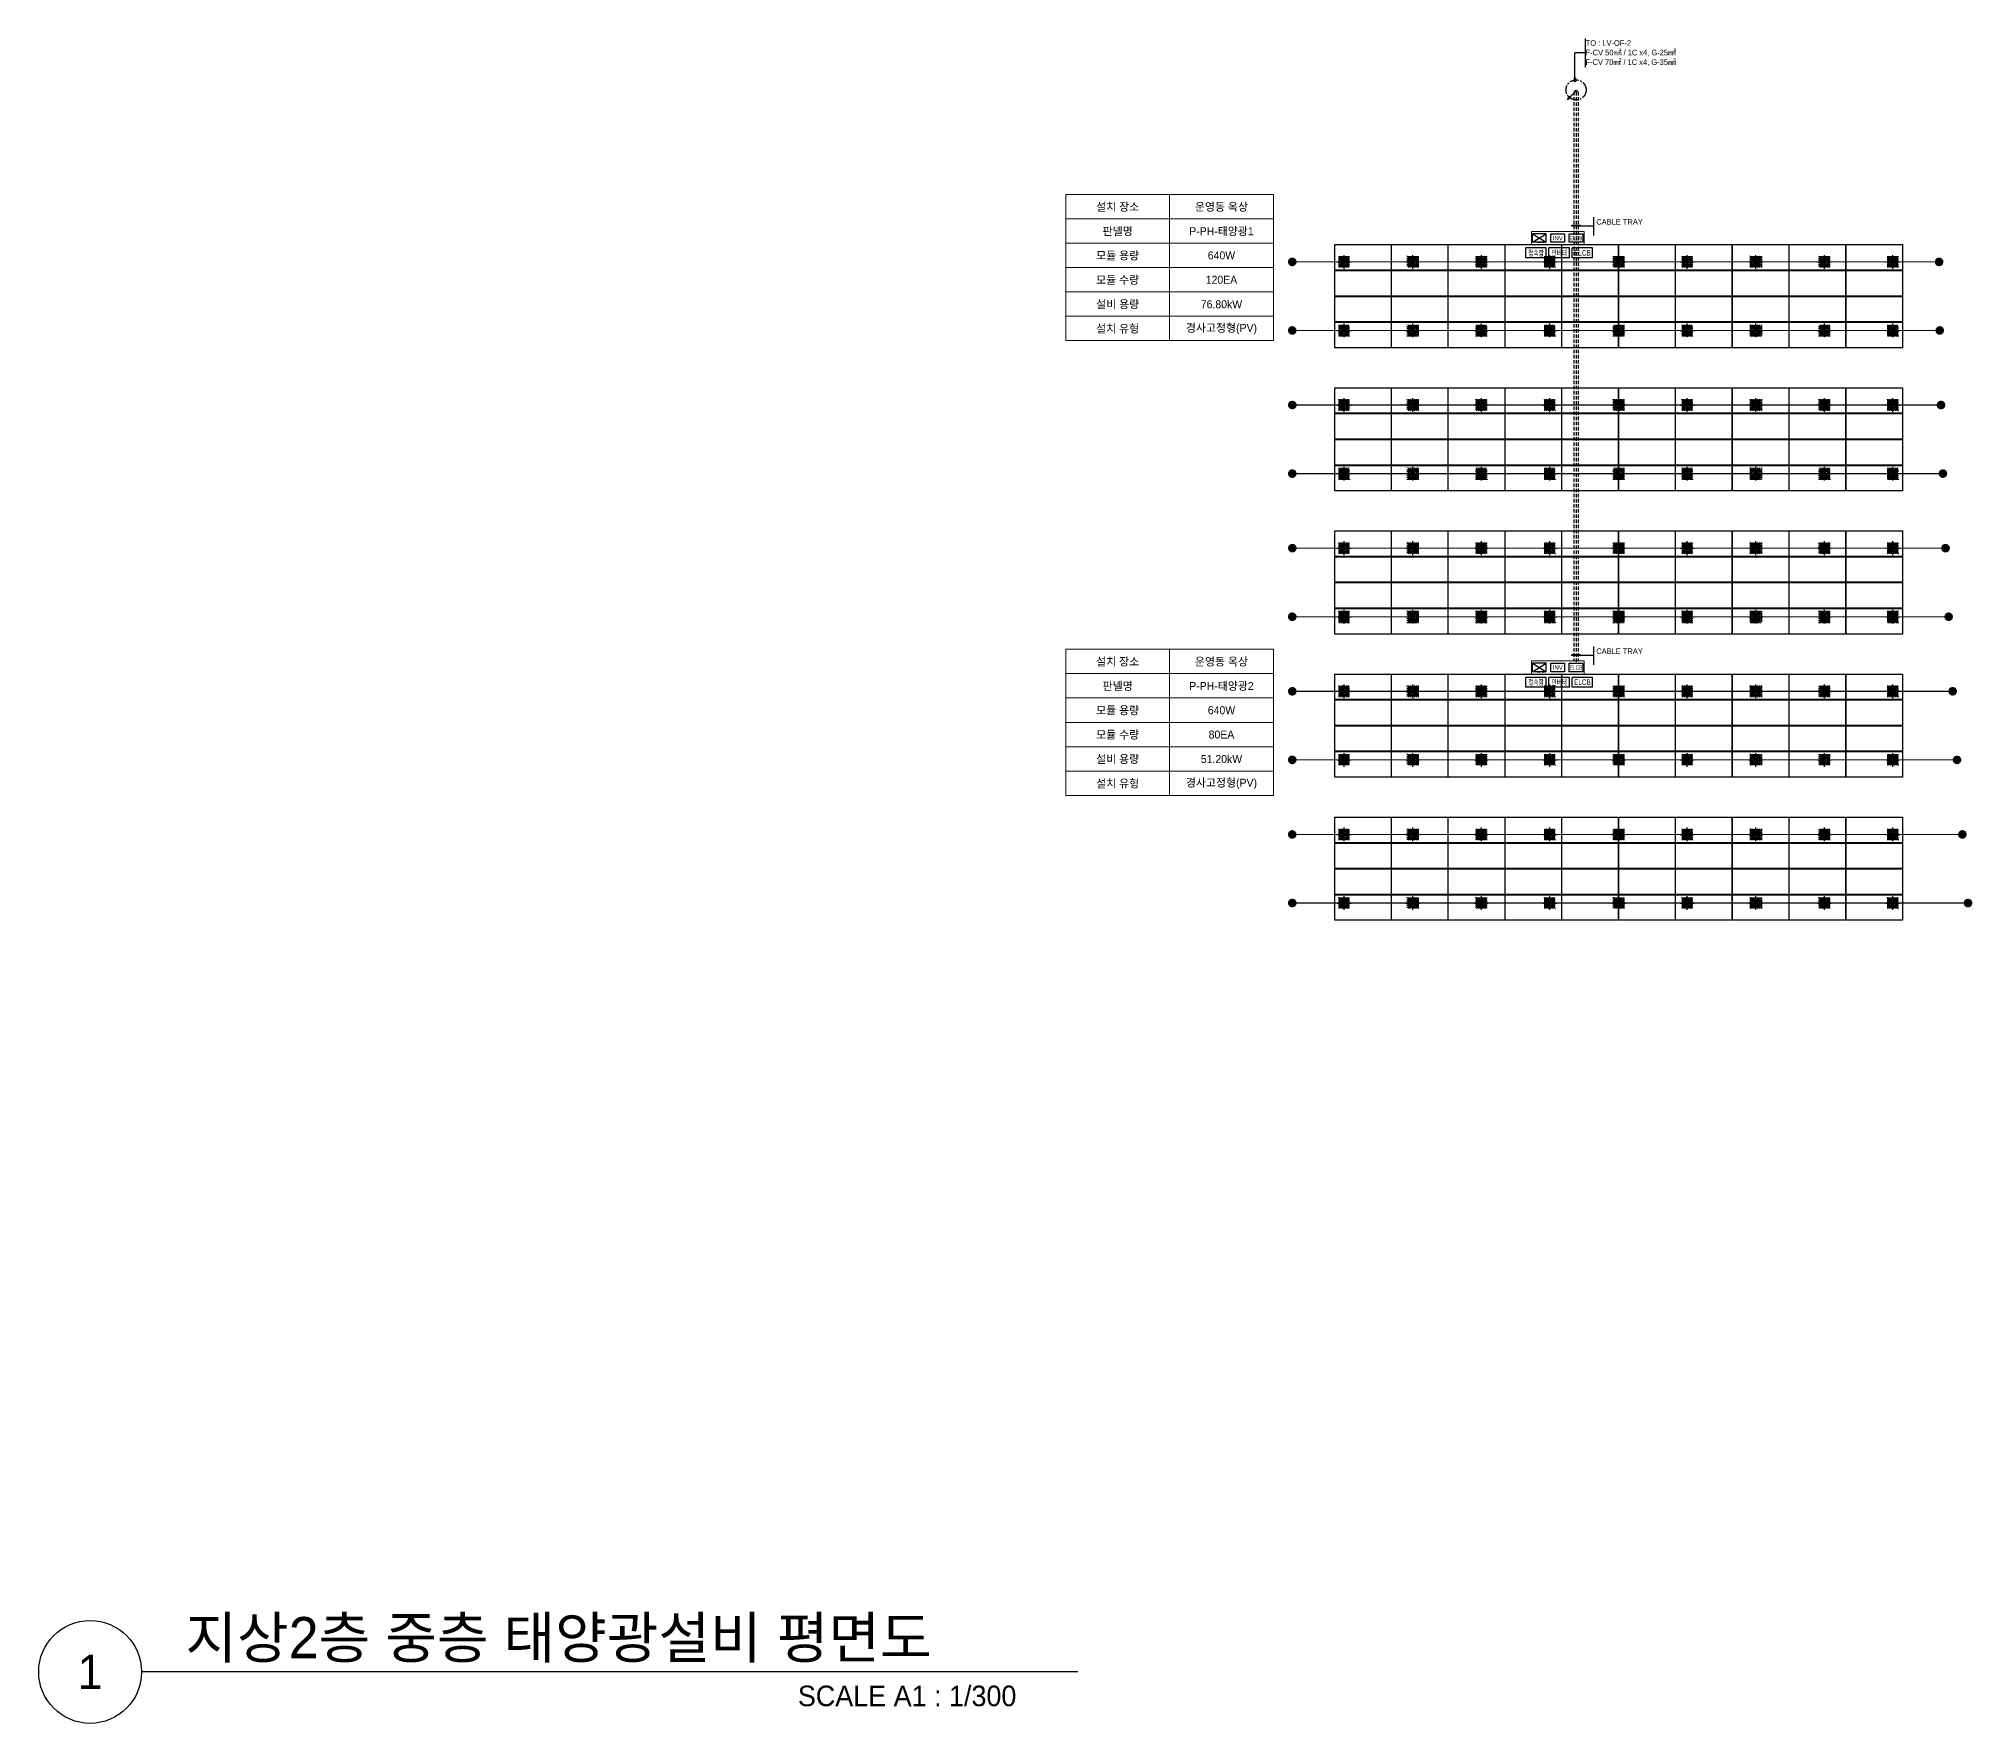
# Model space of a CAD drawing. Header units: millimetres. Extents: x 37541 to 999880, y 4425 to 1416340.
# Drawn here: x 89328 to 173895, y 8850 to 82544 of the extents above; entities that cross this region are included whole.
import ezdxf
from ezdxf.enums import TextEntityAlignment as Align

# ---------------------------------------------------------------- set-up
doc = ezdxf.new("R2010")
doc.units = ezdxf.units.MM
doc.header["$LTSCALE"] = 150
for name, pattern in [('C2', [18.5, 13.5, -2, 1, -2]), ('CENTER', [23.9, 20.4, -1.4, 0.7, -1.4]), ('CENTERX2', [4, 2.5, -0.5, 0.5, -0.5]), ('DASHEDX2', [1.5, 1, -0.5])]:
    doc.linetypes.add(name, pattern=pattern)
doc.layers.get('0').update_dxf_attribs({"lineweight": 0})
for name, color, linetype in [('------99 Grounding and Lightning', 3, 'Continuous'), ('-----09 E-WIRE-GV', 2, 'Continuous'), ('-----20 태양광', 3, 'Continuous'), ('-----41 Drawing Title', 2, 'Continuous'), ('1', 1, 'Continuous'), ('2', 2, 'Continuous'), ('DEVICE', 4, 'Continuous'), ('ELTEXT', 2, 'Continuous'), ('WIRING', 1, 'Continuous'), ('전력', 3, 'DASHEDX2'), ('태양광', 3, 'Continuous'), ('트레이', 140, 'Continuous')]:
    doc.layers.add(name, color=color, linetype=linetype)
doc.styles.add('ELEC', font='')
doc.styles.get('ELEC').set_extended_font_data('Dotum')

# ---------------------------------------------------------------- blocks, each defined once
blk = doc.blocks.new('*U20')
blk.add_lwpolyline([(-1232, -558), (-1232, 558), (1232, 558), (1232, -558)], close=True)
blk = doc.blocks.new('*U24')
at = {"layer": '-----20 태양광'}
for p in [(0, 3395), (2485, 3395), (4970, 3395), (7455, 3395), (9940, 3395), (12425, 3395), (14910, 3395), (17395, 3395), (19880, 3395), (22365, 3395), (0, 2263), (2485, 2263), (4970, 2263), (7455, 2263), (9940, 2263), (12425, 2263), (14910, 2263), (17395, 2263), (19880, 2263), (22365, 2263), (0, 1132), (2485, 1132), (4970, 1132), (7455, 1132), (9940, 1132), (12425, 1132), (14910, 1132), (17395, 1132), (19880, 1132), (22365, 1132), (0, 0), (2485, 0), (4970, 0), (7455, 0), (9940, 0), (12425, 0), (14910, 0), (17395, 0), (19880, 0), (22365, 0)]:
    blk.add_blockref('*U20', p, dxfattribs=at)
blk = doc.blocks.new('*U22')
blk.add_lwpolyline([(-1232, -558), (-1232, 558), (1232, 558), (1232, -558)], close=True)
blk = doc.blocks.new('*U21')
at = {"layer": '-----20 태양광'}
for p in [(0, 3395), (2485, 3395), (4970, 3395), (7455, 3395), (9940, 3395), (12425, 3395), (14910, 3395), (17395, 3395), (19880, 3395), (22365, 3395), (0, 2263), (2485, 2263), (4970, 2263), (7455, 2263), (9940, 2263), (12425, 2263), (14910, 2263), (17395, 2263), (19880, 2263), (22365, 2263), (0, 1132), (2485, 1132), (4970, 1132), (7455, 1132), (9940, 1132), (12425, 1132), (14910, 1132), (17395, 1132), (19880, 1132), (22365, 1132), (0, 0), (2485, 0), (4970, 0), (7455, 0), (9940, 0), (12425, 0), (14910, 0), (17395, 0), (19880, 0), (22365, 0)]:
    blk.add_blockref('*U22', p, dxfattribs=at)
blk = doc.blocks.new('*U5')
blk.add_lwpolyline([(-1232, -558), (-1232, 558), (1232, 558), (1232, -558)], close=True)
blk = doc.blocks.new('*U23')
at = {"layer": '-----20 태양광'}
for p in [(0, 3395), (2485, 3395), (4970, 3395), (7455, 3395), (9940, 3395), (12425, 3395), (14910, 3395), (17395, 3395), (19880, 3395), (22365, 3395), (0, 2263), (2485, 2263), (4970, 2263), (7455, 2263), (9940, 2263), (12425, 2263), (14910, 2263), (17395, 2263), (19880, 2263), (22365, 2263), (0, 1132), (2485, 1132), (4970, 1132), (7455, 1132), (9940, 1132), (12425, 1132), (14910, 1132), (17395, 1132), (19880, 1132), (22365, 1132), (0, 0), (2485, 0), (4970, 0), (7455, 0), (9940, 0), (12425, 0), (14910, 0), (17395, 0), (19880, 0), (22365, 0)]:
    blk.add_blockref('*U5', p, dxfattribs=at)
blk = doc.blocks.new('*U7')
blk.add_lwpolyline([(-1232, -558), (-1232, 558), (1232, 558), (1232, -558)], close=True)
blk = doc.blocks.new('*U6')
at = {"layer": '-----20 태양광'}
for p in [(0, 3395), (2485, 3395), (4970, 3395), (7455, 3395), (9940, 3395), (12425, 3395), (14910, 3395), (17395, 3395), (19880, 3395), (22365, 3395), (0, 2263), (2485, 2263), (4970, 2263), (7455, 2263), (9940, 2263), (12425, 2263), (14910, 2263), (17395, 2263), (19880, 2263), (22365, 2263), (0, 1132), (2485, 1132), (4970, 1132), (7455, 1132), (9940, 1132), (12425, 1132), (14910, 1132), (17395, 1132), (19880, 1132), (22365, 1132), (0, 0), (2485, 0), (4970, 0), (7455, 0), (9940, 0), (12425, 0), (14910, 0), (17395, 0), (19880, 0), (22365, 0)]:
    blk.add_blockref('*U7', p, dxfattribs=at)
blk = doc.blocks.new('*U9')
blk.add_lwpolyline([(-1232, -558), (-1232, 558), (1232, 558), (1232, -558)], close=True)
blk = doc.blocks.new('*U8')
at = {"layer": '-----20 태양광'}
for p in [(0, 3395), (2485, 3395), (4970, 3395), (7455, 3395), (9940, 3395), (12425, 3395), (14910, 3395), (17395, 3395), (19880, 3395), (22365, 3395), (0, 2263), (2485, 2263), (4970, 2263), (7455, 2263), (9940, 2263), (12425, 2263), (14910, 2263), (17395, 2263), (19880, 2263), (22365, 2263), (0, 1132), (2485, 1132), (4970, 1132), (7455, 1132), (9940, 1132), (12425, 1132), (14910, 1132), (17395, 1132), (19880, 1132), (22365, 1132), (0, 0), (2485, 0), (4970, 0), (7455, 0), (9940, 0), (12425, 0), (14910, 0), (17395, 0), (19880, 0), (22365, 0)]:
    blk.add_blockref('*U9', p, dxfattribs=at)
blk = doc.blocks.new('G$CF06C846F')
at = {"linetype": 'CENTER', "ltscale": 5}
for p, q in [((0, 29), (58, 29)), ((29, 58), (29, 0))]:
    blk.add_line(p, q, dxfattribs=at)
blk.add_lwpolyline([(14, 20), (29, 12), (44, 20), (44, 38), (29, 46), (14, 38)], close=True)
for radius in [15, 10]:
    blk.add_circle((29, 29), radius)
blk = doc.blocks.new('G$CCACB8904')
h = blk.add_hatch()
h.set_pattern_fill('AR-CONC', color=256, scale=0.5)
h.paths.add_polyline_path([(300, 500), (300, 450), (450, 450), (450, 300), (500, 300), (500, 500)])
h.paths.add_polyline_path([(500, 300), (450, 300), (450, 150), (300, 150), (300, 100), (500, 100)])
h.paths.add_polyline_path([(300, 100), (300, 150), (150, 150), (150, 300), (100, 300), (100, 100)])
h.paths.add_polyline_path([(100, 300), (150, 300), (150, 450), (300, 450), (300, 500), (100, 500)])
at = {"linetype": 'CENTER', "ltscale": 50}
for p, q in [((0, 300), (600, 300)), ((300, 600), (300, 0))]:
    blk.add_line(p, q, dxfattribs=at)
for p, q in [((250, 304.5), (185, 304.5)), ((185, 295.5), (185, 304.5)), ((250, 295.5), (185, 295.5)), ((230, 295.5), (230, 304.5)), ((295.5, 350), (295.5, 415)), ((295.5, 415), (304.5, 415)), ((295.5, 370), (304.5, 370)), ((295.5, 250), (295.5, 185)), ((304.5, 225), (295.5, 225)), ((304.5, 185), (295.5, 185)), ((304.5, 350), (304.5, 415)), ((304.5, 250), (304.5, 185)), ((350, 304.5), (415, 304.5)), ((350, 295.5), (415, 295.5)), ((370, 304.5), (370, 295.5)), ((415, 304.5), (415, 295.5))]:
    blk.add_line(p, q)
for points in [[(100, 500), (500, 500), (500, 100), (100, 100)], [(150, 150), (450, 150), (450, 450), (150, 450)], [(250, 250), (350, 250), (350, 350), (250, 350)], [(253.2, 253.2), (346.8, 253.2), (346.8, 346.8), (253.2, 346.8)]]:
    blk.add_lwpolyline(points, close=True)
for p in [(161, 381), (161, 161), (381, 381), (381, 161)]:
    blk.add_blockref('G$CF06C846F', p)
blk = doc.blocks.new('*U32')
blk.add_blockref('G$CCACB8904', (-300, -300))
blk = doc.blocks.new('*U31')
blk.add_blockref('*U32', (0, 0))
blk = doc.blocks.new('*U15')
blk.add_blockref('*U31', (0, 0))
blk = doc.blocks.new('*U14')
at = {"layer": '-----20 태양광'}
for p in [(0, 3000), (3000, 3000), (6000, 3000), (9000, 3000), (0, 0), (3000, 0), (6000, 0), (9000, 0)]:
    blk.add_blockref('*U15', p, dxfattribs=at)
at = {"layer": '-----20 태양광', "linetype": 'ByBlock', "lineweight": -2}
for p in [(12000, 3000), (15000, 3000), (18000, 3000), (21000, 3000), (24000, 3000), (12000, 0), (15000, 0), (18000, 0), (21000, 0), (24000, 0)]:
    blk.add_blockref('*U15', p, dxfattribs=at)
blk = doc.blocks.new('*U34')
blk.add_blockref('G$CCACB8904', (-300, -300))
blk = doc.blocks.new('*U33')
blk.add_blockref('*U34', (0, 0))
blk = doc.blocks.new('*U17')
blk.add_blockref('*U33', (0, 0))
blk = doc.blocks.new('*U16')
at = {"layer": '-----20 태양광'}
for p in [(0, 3000), (3000, 3000), (6000, 3000), (9000, 3000), (0, 0), (3000, 0), (6000, 0), (9000, 0)]:
    blk.add_blockref('*U17', p, dxfattribs=at)
at = {"layer": '-----20 태양광', "linetype": 'ByBlock', "lineweight": -2}
for p in [(12000, 3000), (15000, 3000), (18000, 3000), (21000, 3000), (24000, 3000), (12000, 0), (15000, 0), (18000, 0), (21000, 0), (24000, 0)]:
    blk.add_blockref('*U17', p, dxfattribs=at)
blk = doc.blocks.new('*U26')
blk.add_blockref('G$CCACB8904', (-300, -300))
blk = doc.blocks.new('*U25')
blk.add_blockref('*U26', (0, 0))
blk = doc.blocks.new('*U19')
blk.add_blockref('*U25', (0, 0))
blk = doc.blocks.new('*U18')
at = {"layer": '-----20 태양광'}
for p in [(0, 3000), (3000, 3000), (6000, 3000), (9000, 3000), (0, 0), (3000, 0), (6000, 0), (9000, 0)]:
    blk.add_blockref('*U19', p, dxfattribs=at)
at = {"layer": '-----20 태양광', "linetype": 'ByBlock', "lineweight": -2}
for p in [(12000, 3000), (15000, 3000), (18000, 3000), (21000, 3000), (24000, 3000), (12000, 0), (15000, 0), (18000, 0), (21000, 0), (24000, 0)]:
    blk.add_blockref('*U19', p, dxfattribs=at)
blk = doc.blocks.new('*U28')
blk.add_blockref('G$CCACB8904', (-300, -300))
blk = doc.blocks.new('*U27')
blk.add_blockref('*U28', (0, 0))
blk = doc.blocks.new('*U11')
blk.add_blockref('*U27', (0, 0))
blk = doc.blocks.new('*U10')
at = {"layer": '-----20 태양광'}
for p in [(0, 3000), (3000, 3000), (6000, 3000), (9000, 3000), (0, 0), (3000, 0), (6000, 0), (9000, 0)]:
    blk.add_blockref('*U11', p, dxfattribs=at)
at = {"layer": '-----20 태양광', "linetype": 'ByBlock', "lineweight": -2}
for p in [(12000, 3000), (15000, 3000), (18000, 3000), (21000, 3000), (24000, 3000), (12000, 0), (15000, 0), (18000, 0), (21000, 0), (24000, 0)]:
    blk.add_blockref('*U11', p, dxfattribs=at)
blk = doc.blocks.new('*U30')
blk.add_blockref('G$CCACB8904', (-300, -300))
blk = doc.blocks.new('*U29')
blk.add_blockref('*U30', (0, 0))
blk = doc.blocks.new('*U13')
blk.add_blockref('*U29', (0, 0))
blk = doc.blocks.new('*U12')
at = {"layer": '-----20 태양광'}
for p in [(0, 3000), (3000, 3000), (6000, 3000), (9000, 3000), (0, 0), (3000, 0), (6000, 0), (9000, 0)]:
    blk.add_blockref('*U13', p, dxfattribs=at)
at = {"layer": '-----20 태양광', "linetype": 'ByBlock', "lineweight": -2}
for p in [(12000, 3000), (15000, 3000), (18000, 3000), (21000, 3000), (24000, 3000), (12000, 0), (15000, 0), (18000, 0), (21000, 0), (24000, 0)]:
    blk.add_blockref('*U13', p, dxfattribs=at)
blk = doc.blocks.new('LBOX2')
at = {"layer": 'DEVICE'}
for p, q in [((300, 375), (-300, 375)), ((-300, 375), (300, 0)), ((-300, 0), (300, 375)), ((-300, 0), (-300, 375)), ((300, 0), (-300, 0)), ((300, 0), (300, 375))]:
    blk.add_line(p, q, dxfattribs=at)
blk = doc.blocks.new('DN')
at = {"layer": 'WIRING', "color": 4}
for p, q in [((-53, -53), (-619, -619)), ((-619, -619), (-442, -371)), ((-619, -619), (-371, -442)), ((-424, -389), (-530, -495)), ((-389, -424), (-495, -530)), ((-371, -442), (-442, -371))]:
    blk.add_line(p, q, dxfattribs=at)
blk.add_circle((0, 0), 75, dxfattribs=at)
blk = doc.blocks.new('구조체접속')
h = blk.add_hatch()
h.set_pattern_fill('ANGLE', color=1, scale=200)
h.set_pattern_definition([(0, (0, 0), (0, 55), [40, -15]), (90, (0, 0), (-55, 3e-15), [40, -15])])
h.paths.add_polyline_path([(168, 168), (-168, 168), (-168, -168), (168, -168)])
at = {"color": 1}
for p, q in [((166, 168), (168, 166)), ((-168, -166), (-166, -168))]:
    blk.add_line(p, q, dxfattribs=at)
at = {"color": 1, "const_width": 2}
blk.add_lwpolyline([(168, 168), (-168, 168), (-168, -168), (168, -168)], close=True, dxfattribs=at)
blk = doc.blocks.new('접속점 (본딩)')
h = blk.add_hatch(color=256)
h.dxf.hatch_style = 1
h.paths.add_polyline_path([(125, 0, 1), (-125, 0, 1)])
at = {"const_width": 2}
for points in [[(125, 0, 1), (-125, 0)], [(125, 0, -1), (-125, 0)]]:
    blk.add_lwpolyline(points, format="xyb", dxfattribs=at)

msp = doc.modelspace()

# ---------------------------------------------------------------- linework, layer by layer
at = {"layer": '-----09 E-WIRE-GV', "color": 4, "linetype": 'C2', "ltscale": 0.1, "const_width": 50}
for points in [[(144153.571, 72779.005), (146170.513, 72779.005)], [(149170.676, 72779.005), (146674.713, 72779.005)], [(152170.676, 72779.005), (149674.713, 72779.005)], [(155170.676, 72779.005), (152674.713, 72779.005)], [(158170.676, 72779.005), (155674.713, 72779.005)], [(161170.676, 72779.005), (158674.713, 72779.005)], [(164170.676, 72779.005), (161674.713, 72779.005)], [(167170.676, 72779.005), (164674.713, 72779.005)], [(170170.676, 72779.005), (167674.713, 72779.005)], [(172442.932, 72779.005), (170674.713, 72779.005)], [(144153.571, 69779.005), (146170.513, 69779.005)], [(149170.676, 69779.005), (146674.713, 69779.005)], [(152170.676, 69779.005), (149674.713, 69779.005)], [(155170.676, 69779.005), (152674.713, 69779.005)], [(158170.676, 69779.005), (155674.713, 69779.005)], [(161170.676, 69779.005), (158674.713, 69779.005)], [(164170.676, 69779.005), (161674.713, 69779.005)], [(167170.676, 69779.005), (164674.713, 69779.005)], [(170170.676, 69779.005), (167674.713, 69779.005)], [(172468.796, 69779.005), (170674.713, 69779.005)], [(144153.571, 66517.601), (146170.513, 66517.601)], [(149170.676, 66517.601), (146674.713, 66517.601)], [(152170.676, 66517.601), (149674.713, 66517.601)], [(155170.676, 66517.601), (152674.713, 66517.601)], [(158170.676, 66517.601), (155674.713, 66517.601)], [(161170.676, 66517.601), (158674.713, 66517.601)], [(164170.676, 66517.601), (161674.713, 66517.601)], [(167170.676, 66517.601), (164674.713, 66517.601)], [(170170.676, 66517.601), (167674.713, 66517.601)], [(172526.521, 66517.601), (170674.713, 66517.601)], [(144153.571, 63517.601), (146170.513, 63517.601)], [(149170.676, 63517.601), (146674.713, 63517.601)], [(152170.676, 63517.601), (149674.713, 63517.601)], [(155170.676, 63517.601), (152674.713, 63517.601)], [(158170.676, 63517.601), (155674.713, 63517.601)], [(161170.676, 63517.601), (158674.713, 63517.601)], [(164170.676, 63517.601), (161674.713, 63517.601)], [(167170.676, 63517.601), (164674.713, 63517.601)], [(170170.676, 63517.601), (167674.713, 63517.601)], [(172606.866, 63517.601), (170674.713, 63517.601)], [(144153.571, 60256.196), (146170.513, 60256.196)], [(149170.676, 60256.196), (146674.713, 60256.196)], [(152170.676, 60256.196), (149674.713, 60256.196)], [(155170.676, 60256.196), (152674.713, 60256.196)], [(158170.676, 60256.196), (155674.713, 60256.196)], [(161170.676, 60256.196), (158674.713, 60256.196)], [(164170.676, 60256.196), (161674.713, 60256.196)], [(167170.676, 60256.196), (164674.713, 60256.196)], [(170170.676, 60256.196), (167674.713, 60256.196)], [(172723.854, 60256.196), (170674.713, 60256.196)], [(144153.571, 57256.196), (146170.513, 57256.196)], [(149170.676, 57256.196), (146674.713, 57256.196)], [(152170.676, 57256.196), (149674.713, 57256.196)], [(155170.676, 57256.196), (152674.713, 57256.196)], [(158170.676, 57256.196), (155674.713, 57256.196)], [(161170.676, 57256.196), (158674.713, 57256.196)], [(164170.676, 57256.196), (161674.713, 57256.196)], [(167170.676, 57256.196), (164674.713, 57256.196)], [(170170.676, 57256.196), (167674.713, 57256.196)], [(172858.759, 57256.196), (170674.713, 57256.196)], [(144153.571, 53994.792), (146170.513, 53994.792)], [(149170.676, 53994.792), (146674.713, 53994.792)], [(152170.676, 53994.792), (149674.713, 53994.792)], [(155170.676, 53994.792), (152674.713, 53994.792)], [(158170.676, 53994.792), (155674.713, 53994.792)], [(161170.676, 53994.792), (158674.713, 53994.792)], [(164170.676, 53994.792), (161674.713, 53994.792)], [(167170.676, 53994.792), (164674.713, 53994.792)], [(170170.676, 53994.792), (167674.713, 53994.792)], [(173035.126, 53994.792), (170674.713, 53994.792)], [(144153.571, 50994.792), (146170.513, 50994.792)], [(149170.676, 50994.792), (146674.713, 50994.792)], [(152170.676, 50994.792), (149674.713, 50994.792)], [(155170.676, 50994.792), (152674.713, 50994.792)], [(158170.676, 50994.792), (155674.713, 50994.792)], [(161170.676, 50994.792), (158674.713, 50994.792)], [(164170.676, 50994.792), (161674.713, 50994.792)], [(167170.676, 50994.792), (164674.713, 50994.792)], [(170170.676, 50994.792), (167674.713, 50994.792)], [(173224.725, 50994.792), (170674.713, 50994.792)], [(144153.571, 47733.388), (146170.513, 47733.388)], [(149170.676, 47733.388), (146674.713, 47733.388)], [(152170.676, 47733.388), (149674.713, 47733.388)], [(155170.676, 47733.388), (152674.713, 47733.388)], [(158170.676, 47733.388), (155674.713, 47733.388)], [(161170.676, 47733.388), (158674.713, 47733.388)], [(164170.676, 47733.388), (161674.713, 47733.388)], [(167170.676, 47733.388), (164674.713, 47733.388)], [(170170.676, 47733.388), (167674.713, 47733.388)], [(173460.647, 47733.388), (170674.713, 47733.388)], [(144153.571, 44733.388), (146170.513, 44733.388)], [(149170.676, 44733.388), (146674.713, 44733.388)], [(152170.676, 44733.388), (149674.713, 44733.388)], [(155170.676, 44733.388), (152674.713, 44733.388)], [(158170.676, 44733.388), (155674.713, 44733.388)], [(161170.676, 44733.388), (158674.713, 44733.388)], [(164170.676, 44733.388), (161674.713, 44733.388)], [(167170.676, 44733.388), (164674.713, 44733.388)], [(170170.676, 44733.388), (167674.713, 44733.388)], [(173705.128, 44733.388), (170674.713, 44733.388)]]:
    msp.add_lwpolyline(points, dxfattribs=at)
at = {"layer": '-----41 Drawing Title', "color": 7}
msp.add_line((134771.858, 11099.999), (93828.142, 11099.999), dxfattribs=at)
msp.add_circle((91578.142, 11099.999), 2250, dxfattribs=at)
at = {"elevation": 0}
for points in [[(154614.241, 74109.707), (156913.571, 74109.707), (156913.571, 73534.707), (154614.241, 73534.707)], [(154614.241, 55325.494), (156913.571, 55325.494), (156913.571, 54750.494), (154614.241, 54750.494)]]:
    msp.add_lwpolyline(points, close=True, dxfattribs=at)
at = {"layer": 'DEVICE'}
for p, q in [((155463.906, 74009.707), (156063.906, 74009.707)), ((155463.906, 73634.707), (155463.906, 74009.707)), ((156063.906, 73634.707), (155463.906, 73634.707)), ((156063.906, 74009.707), (156063.906, 73634.707)), ((156263.571, 74009.707), (156863.571, 74009.707)), ((156263.571, 73634.707), (156263.571, 74009.707)), ((156863.571, 73634.707), (156263.571, 73634.707)), ((156863.571, 74009.707), (156863.571, 73634.707)), ((155463.906, 55225.494), (156063.906, 55225.494)), ((155463.906, 54850.494), (155463.906, 55225.494)), ((156063.906, 55225.494), (156063.906, 54850.494)), ((156263.571, 55225.494), (156863.571, 55225.494)), ((156263.571, 54850.494), (156263.571, 55225.494)), ((156863.571, 55225.494), (156863.571, 54850.494)), ((156063.906, 54850.494), (155463.906, 54850.494)), ((156863.571, 54850.494), (156263.571, 54850.494))]:
    msp.add_line(p, q, dxfattribs=at)
at = {"layer": 'ELTEXT', "color": 1}
for p, q in [((155259.119, 73389.555), (154363.119, 73389.555)), ((154363.119, 72957.555), (154363.119, 73389.555)), ((155259.119, 72957.555), (154363.119, 72957.555)), ((155259.119, 72957.555), (155259.119, 73389.555)), ((156272.187, 73389.555), (155376.187, 73389.555)), ((155376.187, 72957.555), (155376.187, 73389.555)), ((156272.187, 72957.555), (155376.187, 72957.555)), ((156272.187, 72957.555), (156272.187, 73389.555)), ((157285.255, 73389.555), (156389.255, 73389.555)), ((156389.255, 72957.555), (156389.255, 73389.555)), ((157285.255, 72957.555), (156389.255, 72957.555)), ((157285.255, 72957.555), (157285.255, 73389.555)), ((155259.119, 54605.342), (154363.119, 54605.342)), ((154363.119, 54173.342), (154363.119, 54605.342)), ((155259.119, 54173.342), (154363.119, 54173.342)), ((155259.119, 54173.342), (155259.119, 54605.342)), ((156272.187, 54605.342), (155376.187, 54605.342)), ((155376.187, 54173.342), (155376.187, 54605.342)), ((156272.187, 54173.342), (155376.187, 54173.342)), ((156272.187, 54173.342), (156272.187, 54605.342)), ((157285.255, 54605.342), (156389.255, 54605.342)), ((156389.255, 54173.342), (156389.255, 54605.342)), ((157285.255, 54173.342), (156389.255, 54173.342)), ((157285.255, 54173.342), (157285.255, 54605.342))]:
    msp.add_line(p, q, dxfattribs=at)
at = {"layer": '전력', "elevation": 0}
for points in [[(156563.571, 80206.18), (156563.571, 74009.707)], [(156563.571, 74104.707), (156563.571, 55225.494)]]:
    msp.add_lwpolyline(points, dxfattribs=at)
at = {"layer": '태양광', "color": 1, "linetype": 'Continuous'}
for p, q in [((156962.644, 82543.909), (156957.602, 81298.277)), ((156515.279, 80831.297), (156515.279, 81921.093)), ((156960.123, 81921.093), (156515.279, 81921.093)), ((157344.73, 73939.6), (157344.73, 74731.819)), ((156745.286, 74363.113), (157344.73, 74363.113)), ((157344.73, 55155.387), (157344.73, 55947.606)), ((156745.286, 55578.9), (157344.73, 55578.9))]:
    msp.add_line(p, q, dxfattribs=at)
at = {"layer": '태양광', "color": 1, "linetype": 'Continuous', "elevation": 0}
for points in [[(156535.014, 80831.297), (156535.014, 80649.668), (156495.543, 80649.668), (156495.543, 80831.297)], [(156384.589, 74383.145), (156745.286, 74383.145), (156745.286, 74343.081), (156384.589, 74343.081)], [(156384.589, 55598.933), (156745.286, 55598.933), (156745.286, 55558.868), (156384.589, 55558.868)]]:
    msp.add_lwpolyline(points, close=True, dxfattribs=at)
at = {"layer": '태양광', "color": 1, "linetype": 'CENTERX2'}
msp.add_circle((156563.571, 80301.18), 439.303, dxfattribs=at)
at = {"layer": '트레이', "linetype": 'DASHEDX2'}
for p, q in [((156463.571, 80211.18), (156463.571, 74109.707)), ((156663.571, 80211.18), (156663.571, 74109.707)), ((154864.241, 73634.707), (155164.241, 73634.707)), ((156463.571, 74109.707), (156463.571, 55325.494)), ((156663.571, 74109.707), (156663.571, 55325.494)), ((154864.241, 54850.494), (155164.241, 54850.494))]:
    msp.add_line(p, q, dxfattribs=at)

# ---------------------------------------------------------------- block references
at = {"layer": '------99 Grounding and Lightning', "xscale": 1.5, "yscale": 1.5, "zscale": 1.5}
for name, p, rotation in [('접속점 (본딩)', (144153.571, 72779.005), 270), ('구조체접속', (146422.613, 72779.005), 270), ('구조체접속', (149422.613, 72779.005), 270), ('구조체접속', (152422.613, 72779.005), 270), ('구조체접속', (155422.613, 72779.005), 270), ('구조체접속', (158422.613, 72779.005), 270), ('구조체접속', (161422.613, 72779.005), 270), ('구조체접속', (164422.613, 72779.005), 270), ('구조체접속', (167422.613, 72779.005), 270), ('구조체접속', (170422.613, 72779.005), 270), ('접속점 (본딩)', (172442.932, 72779.005), 89.99999999999999), ('접속점 (본딩)', (144153.571, 69779.005), 270), ('구조체접속', (146422.613, 69779.005), 270), ('구조체접속', (149422.613, 69779.005), 270), ('구조체접속', (152422.613, 69779.005), 270), ('구조체접속', (155422.613, 69779.005), 270), ('구조체접속', (158422.613, 69779.005), 270), ('구조체접속', (161422.613, 69779.005), 270), ('구조체접속', (164422.613, 69779.005), 270), ('구조체접속', (167422.613, 69779.005), 270), ('구조체접속', (170422.613, 69779.005), 270), ('접속점 (본딩)', (172468.796, 69779.005), 89.99999999999999), ('접속점 (본딩)', (144153.571, 66517.601), 270), ('구조체접속', (146422.613, 66517.601), 270), ('구조체접속', (149422.613, 66517.601), 270), ('구조체접속', (152422.613, 66517.601), 270), ('구조체접속', (155422.613, 66517.601), 270), ('구조체접속', (158422.613, 66517.601), 270), ('구조체접속', (161422.613, 66517.601), 270), ('구조체접속', (164422.613, 66517.601), 270), ('구조체접속', (167422.613, 66517.601), 270), ('구조체접속', (170422.613, 66517.601), 270), ('접속점 (본딩)', (172526.521, 66517.601), 89.99999999999999), ('접속점 (본딩)', (144153.571, 63517.601), 270), ('구조체접속', (146422.613, 63517.601), 270), ('구조체접속', (149422.613, 63517.601), 270), ('구조체접속', (152422.613, 63517.601), 270), ('구조체접속', (155422.613, 63517.601), 270), ('구조체접속', (158422.613, 63517.601), 270), ('구조체접속', (161422.613, 63517.601), 270), ('구조체접속', (164422.613, 63517.601), 270), ('구조체접속', (167422.613, 63517.601), 270), ('구조체접속', (170422.613, 63517.601), 270), ('접속점 (본딩)', (172606.866, 63517.601), 89.99999999999999), ('접속점 (본딩)', (144153.571, 60256.196), 270), ('구조체접속', (146422.613, 60256.196), 270), ('구조체접속', (149422.613, 60256.196), 270), ('구조체접속', (152422.613, 60256.196), 270), ('구조체접속', (155422.613, 60256.196), 270), ('구조체접속', (158422.613, 60256.196), 270), ('구조체접속', (161422.613, 60256.196), 270), ('구조체접속', (164422.613, 60256.196), 270), ('구조체접속', (167422.613, 60256.196), 270), ('구조체접속', (170422.613, 60256.196), 270), ('접속점 (본딩)', (172723.854, 60256.196), 89.99999999999999), ('구조체접속', (146422.613, 57256.196), 270), ('구조체접속', (149422.613, 57256.196), 270), ('구조체접속', (152422.613, 57256.196), 270), ('구조체접속', (155422.613, 57256.196), 270), ('구조체접속', (158422.613, 57256.196), 270), ('구조체접속', (161422.613, 57256.196), 270), ('구조체접속', (164422.613, 57256.196), 270), ('구조체접속', (167422.613, 57256.196), 270), ('구조체접속', (170422.613, 57256.196), 270), ('접속점 (본딩)', (144153.571, 57256.196), 270), ('접속점 (본딩)', (172858.759, 57256.196), 89.99999999999999), ('접속점 (본딩)', (144153.571, 53994.792), 270), ('구조체접속', (146422.613, 53994.792), 270), ('구조체접속', (149422.613, 53994.792), 270), ('구조체접속', (152422.613, 53994.792), 270), ('구조체접속', (155422.613, 53994.792), 270), ('구조체접속', (158422.613, 53994.792), 270), ('구조체접속', (161422.613, 53994.792), 270), ('구조체접속', (164422.613, 53994.792), 270), ('구조체접속', (167422.613, 53994.792), 270), ('구조체접속', (170422.613, 53994.792), 270), ('접속점 (본딩)', (173035.126, 53994.792), 89.99999999999999), ('접속점 (본딩)', (144153.571, 50994.792), 270), ('구조체접속', (146422.613, 50994.792), 270), ('구조체접속', (149422.613, 50994.792), 270), ('구조체접속', (152422.613, 50994.792), 270), ('구조체접속', (155422.613, 50994.792), 270), ('구조체접속', (158422.613, 50994.792), 270), ('구조체접속', (161422.613, 50994.792), 270), ('구조체접속', (164422.613, 50994.792), 270), ('구조체접속', (167422.613, 50994.792), 270), ('구조체접속', (170422.613, 50994.792), 270), ('접속점 (본딩)', (173224.725, 50994.792), 89.99999999999999), ('접속점 (본딩)', (144153.571, 47733.388), 270), ('구조체접속', (146422.613, 47733.388), 270), ('구조체접속', (149422.613, 47733.388), 270), ('구조체접속', (152422.613, 47733.388), 270), ('구조체접속', (155422.613, 47733.388), 270), ('구조체접속', (158422.613, 47733.388), 270), ('구조체접속', (161422.613, 47733.388), 270), ('구조체접속', (164422.613, 47733.388), 270), ('구조체접속', (167422.613, 47733.388), 270), ('구조체접속', (170422.613, 47733.388), 270), ('접속점 (본딩)', (173460.647, 47733.388), 89.99999999999999), ('접속점 (본딩)', (144153.571, 44733.388), 270), ('구조체접속', (146422.613, 44733.388), 270), ('구조체접속', (149422.613, 44733.388), 270), ('구조체접속', (152422.613, 44733.388), 270), ('구조체접속', (155422.613, 44733.388), 270), ('구조체접속', (158422.613, 44733.388), 270), ('구조체접속', (161422.613, 44733.388), 270), ('구조체접속', (164422.613, 44733.388), 270), ('구조체접속', (167422.613, 44733.388), 270), ('구조체접속', (170422.613, 44733.388), 270), ('접속점 (본딩)', (173705.128, 44733.388), 89.99999999999999)]:
    msp.add_blockref(name, p, dxfattribs=dict(at, rotation=rotation))
at = {"layer": '-----20 태양광'}
for name, p in [('*U8', (147240.113, 69581.689)), ('*U6', (147240.113, 63320.284)), ('*U23', (147240.113, 57058.88)), ('*U21', (147240.113, 50797.476)), ('*U24', (147240.113, 44536.071))]:
    msp.add_blockref(name, p, dxfattribs=at)
at = {"layer": '-----20 태양광', "xscale": -1, "rotation": 180}
for name, p in [('*U12', (146422.613, 72779.005)), ('*U10', (146422.613, 66517.601)), ('*U18', (146422.613, 60256.196)), ('*U16', (146422.613, 53994.792)), ('*U14', (146422.613, 47733.388))]:
    msp.add_blockref(name, p, dxfattribs=at)
for p in [(154964.241, 73634.707), (154964.241, 54850.494)]:
    msp.add_blockref('LBOX2', p)
at = {"layer": '전력', "xscale": 0.6, "yscale": 0.6, "zscale": 0.6}
msp.add_blockref('DN', (156563.571, 80251.18), dxfattribs=at)

# ---------------------------------------------------------------- texts
at = {"layer": '-----41 Drawing Title', "color": 2, "style": 'ELEC'}
msp.add_text('지상2층 중층 태양광설비 평면도', height=1800, dxfattribs=at).set_placement((95745.295, 11699.999))
at = {"layer": '-----41 Drawing Title', "color": 7, "style": 'ELEC'}
msp.add_text('1', height=1500, dxfattribs=at).set_placement((91578.142, 11099.999), align=Align.MIDDLE)
at = {"layer": '-----41 Drawing Title', "style": 'ELEC'}
msp.add_text('SCALE A1 : 1/300', height=900, dxfattribs=at).set_placement((132087.225, 9599.999), align=Align.RIGHT)
at = {"layer": 'DEVICE', "color": 2, "style": 'ELEC'}
for p in [(155763.906, 73818.169), (155763.906, 55033.956)]:
    msp.add_text('INV', height=187.5, dxfattribs=at).set_placement(p, align=Align.MIDDLE)
at = {"layer": 'DEVICE', "color": 2, "style": 'ELEC', "width": 0.7}
for p in [(156563.571, 73818.169), (156563.571, 55033.956)]:
    msp.add_text('ELCB', height=187.5, dxfattribs=at).set_placement(p, align=Align.MIDDLE)
at = {"layer": 'ELTEXT', "color": 2, "style": 'ELEC'}
for s, p in [('TO : LV-OF-2', (156988.777, 82230.576, 45078.983)), ('F-CV 50㎟ / 1C x4, G-25㎟', (156983.735, 81812.079, 45078.983)), ('F-CV 70㎟ / 1C x4, G-35㎟', (156978.694, 81393.581, 45078.983)), ('CABLE TRAY', (157448.038, 74407.024)), ('CABLE TRAY', (157448.038, 55622.811))]:
    msp.add_text(s, height=250, dxfattribs=at).set_placement(p)
at = {"layer": 'ELTEXT', "color": 2, "style": 'ELEC', "width": 0.7}
for s, p in [('접속함', (154815.688, 73175.937)), ('인버터', (155828.755, 73175.937)), ('ELCB', (156841.823, 73175.937)), ('접속함', (154815.688, 54391.724)), ('인버터', (155828.755, 54391.724)), ('ELCB', (156841.823, 54391.724))]:
    msp.add_text(s, height=250, dxfattribs=at).set_placement(p, align=Align.MIDDLE)

# ---------------------------------------------------------------- wipeouts: each hides what was drawn before it
at = {"color": 1, "linetype": 'ByBlock', "lineweight": 5}
for points in [[(134246.373, 75728.497), (138786.641, 75728.497), (138786.641, 74662.707), (134246.373, 74662.707)], [(134246.373, 73596.917), (138786.641, 73596.917), (138786.641, 72531.127), (134246.373, 72531.127)], [(134246.373, 71465.338), (138786.641, 71465.338), (138786.641, 70399.548), (134246.373, 70399.548)], [(134246.373, 55833.758), (138786.641, 55833.758), (138786.641, 54767.968), (134246.373, 54767.968)], [(134246.373, 53702.178), (138786.641, 53702.178), (138786.641, 52636.388), (134246.373, 52636.388)], [(134246.373, 51570.598), (138786.641, 51570.598), (138786.641, 50504.808), (134246.373, 50504.808)]]:
    msp.add_wipeout(points, dxfattribs=at).dxf.layer = '1'

# ---------------------------------------------------------------- next in the draw order: wipeouts: each hides what was drawn before it
for points in [[(138786.641, 75728.497), (143326.909, 75728.497), (143326.909, 74662.707), (138786.641, 74662.707)], [(134246.373, 72531.127), (138786.641, 72531.127), (138786.641, 70399.548), (134246.373, 70399.548)], [(138786.641, 55833.758), (143326.909, 55833.758), (143326.909, 54767.968), (138786.641, 54767.968)], [(134246.373, 52636.388), (138786.641, 52636.388), (138786.641, 50504.808), (134246.373, 50504.808)]]:
    msp.add_wipeout(points, dxfattribs=at).dxf.layer = '1'

# ---------------------------------------------------------------- next in the draw order: wipeouts: each hides what was drawn before it
for points in [[(138786.641, 71465.338), (143326.909, 71465.338), (143326.909, 70399.548), (138786.641, 70399.548)], [(138786.641, 51570.598), (143326.909, 51570.598), (143326.909, 50504.808), (138786.641, 50504.808)]]:
    msp.add_wipeout(points, dxfattribs=at).dxf.layer = '1'

# ---------------------------------------------------------------- next in the draw order: wipeouts: each hides what was drawn before it
for points in [[(138786.641, 72531.127), (143326.909, 72531.127), (143326.909, 70399.548), (138786.641, 70399.548)], [(138786.641, 52636.388), (143326.909, 52636.388), (143326.909, 50504.808), (138786.641, 50504.808)]]:
    msp.add_wipeout(points, dxfattribs=at).dxf.layer = '1'

# ---------------------------------------------------------------- next in the draw order: wipeouts: each hides what was drawn before it
for points in [[(134246.373, 72531.127), (138786.641, 72531.127), (138786.641, 71465.338), (134246.373, 71465.338)], [(134246.373, 70399.548), (138786.641, 70399.548), (138786.641, 69333.758), (134246.373, 69333.758)], [(134246.373, 52636.388), (138786.641, 52636.388), (138786.641, 51570.598), (134246.373, 51570.598)], [(134246.373, 50504.808), (138786.641, 50504.808), (138786.641, 49439.019), (134246.373, 49439.019)]]:
    msp.add_wipeout(points, dxfattribs=at).dxf.layer = '1'

# ---------------------------------------------------------------- next in the draw order: texts
at = {"layer": '2', "linetype": 'ByBlock', "lineweight": 5, "style": 'ELEC'}
for s, p in [('모듈 수량', (136516.507, 71998.232)), ('설비 용량', (136516.507, 70932.443)), ('설치 유형', (136516.507, 69866.653)), ('모듈 수량', (136516.507, 52103.493)), ('설비 용량', (136516.507, 51037.703)), ('설치 유형', (136516.507, 49971.914))]:
    msp.add_text(s, height=350, dxfattribs=at).set_placement(p, align=Align.MIDDLE)

# ---------------------------------------------------------------- next in the draw order: wipeouts: each hides what was drawn before it
at = {"color": 1, "linetype": 'ByBlock', "lineweight": 5}
for points in [[(138786.641, 72531.127), (143326.909, 72531.127), (143326.909, 71465.338), (138786.641, 71465.338)], [(138786.641, 70399.548), (143326.909, 70399.548), (143326.909, 69333.758), (138786.641, 69333.758)], [(138786.641, 52636.388), (143326.909, 52636.388), (143326.909, 51570.598), (138786.641, 51570.598)], [(138786.641, 50504.808), (143326.909, 50504.808), (143326.909, 49439.019), (138786.641, 49439.019)]]:
    msp.add_wipeout(points, dxfattribs=at).dxf.layer = '1'

# ---------------------------------------------------------------- next in the draw order: linework, layer by layer
at = {"layer": '1', "color": 1, "linetype": 'ByBlock', "lineweight": 5}
for points in [[(138786.641, 71465.338), (143326.909, 71465.338), (143326.909, 70399.548), (138786.641, 70399.548)], [(138786.641, 70399.548), (143326.909, 70399.548), (143326.909, 69333.758), (138786.641, 69333.758)]]:
    msp.add_lwpolyline(points, close=True, dxfattribs=at)
at = {"layer": '1', "color": 1, "linetype": 'ByBlock', "lineweight": 5, "elevation": 0}
for points in [[(134246.373, 70399.548), (138786.641, 70399.548), (138786.641, 69333.758), (134246.373, 69333.758)], [(138786.641, 51570.598), (143326.909, 51570.598), (143326.909, 50504.808), (138786.641, 50504.808)], [(134246.373, 50504.808), (138786.641, 50504.808), (138786.641, 49439.019), (134246.373, 49439.019)], [(138786.641, 50504.808), (143326.909, 50504.808), (143326.909, 49439.019), (138786.641, 49439.019)]]:
    msp.add_lwpolyline(points, close=True, dxfattribs=at)

# ---------------------------------------------------------------- next in the draw order: texts
at = {"layer": '2', "linetype": 'ByBlock', "lineweight": 5, "style": 'ELEC'}
for s, p in [('76.80kW', (141056.775, 70932.443)), ('경사고정형(PV)', (141056.775, 69866.653)), ('51.20kW', (141056.775, 51037.703)), ('경사고정형(PV)', (141056.775, 49971.914))]:
    msp.add_text(s, height=350, dxfattribs=at).set_placement(p, align=Align.MIDDLE)

# ---------------------------------------------------------------- next in the draw order: wipeouts: each hides what was drawn before it
at = {"color": 1, "linetype": 'ByBlock', "lineweight": 5}
for points in [[(138786.641, 73596.917), (143326.909, 73596.917), (143326.909, 72531.127), (138786.641, 72531.127)], [(138786.641, 53702.178), (143326.909, 53702.178), (143326.909, 52636.388), (138786.641, 52636.388)]]:
    msp.add_wipeout(points, dxfattribs=at).dxf.layer = '1'

# ---------------------------------------------------------------- next in the draw order: linework, layer by layer
at = {"layer": '1', "color": 1, "linetype": 'ByBlock', "lineweight": 5, "elevation": 0}
for points in [[(134246.373, 72531.127), (138786.641, 72531.127), (138786.641, 70399.548), (134246.373, 70399.548)], [(134246.373, 72531.127), (138786.641, 72531.127), (138786.641, 71465.338), (134246.373, 71465.338)], [(134246.373, 52636.388), (138786.641, 52636.388), (138786.641, 50504.808), (134246.373, 50504.808)], [(134246.373, 52636.388), (138786.641, 52636.388), (138786.641, 51570.598), (134246.373, 51570.598)], [(138786.641, 52636.388), (143326.909, 52636.388), (143326.909, 50504.808), (138786.641, 50504.808)], [(138786.641, 52636.388), (143326.909, 52636.388), (143326.909, 51570.598), (138786.641, 51570.598)]]:
    msp.add_lwpolyline(points, close=True, dxfattribs=at)
at = {"layer": '1', "color": 1, "linetype": 'ByBlock', "lineweight": 5}
for points in [[(138786.641, 72531.127), (143326.909, 72531.127), (143326.909, 70399.548), (138786.641, 70399.548)], [(138786.641, 72531.127), (143326.909, 72531.127), (143326.909, 71465.338), (138786.641, 71465.338)]]:
    msp.add_lwpolyline(points, close=True, dxfattribs=at)

# ---------------------------------------------------------------- next in the draw order: texts
at = {"layer": '2', "linetype": 'ByBlock', "lineweight": 5, "style": 'ELEC'}
for s, p in [('120EA', (141056.775, 71998.232)), ('80EA', (141056.775, 52103.493))]:
    msp.add_text(s, height=350, dxfattribs=at).set_placement(p, align=Align.MIDDLE)

# ---------------------------------------------------------------- next in the draw order: wipeouts: each hides what was drawn before it
at = {"color": 1, "linetype": 'ByBlock', "lineweight": 5}
for points in [[(134246.373, 74662.707), (138786.641, 74662.707), (138786.641, 73596.917), (134246.373, 73596.917)], [(134246.373, 54767.968), (138786.641, 54767.968), (138786.641, 53702.178), (134246.373, 53702.178)]]:
    msp.add_wipeout(points, dxfattribs=at).dxf.layer = '1'

# ---------------------------------------------------------------- next in the draw order: texts
at = {"layer": '2', "linetype": 'ByBlock', "lineweight": 5, "style": 'ELEC'}
for s, p in [('설치 장소', (136516.507, 75195.602)), ('판넬명', (136516.507, 74129.812)), ('모듈 용량', (136516.507, 73064.022)), ('설치 장소', (136516.507, 55300.863)), ('판넬명', (136516.507, 54235.073)), ('모듈 용량', (136516.507, 53169.283))]:
    msp.add_text(s, height=350, dxfattribs=at).set_placement(p, align=Align.MIDDLE)

# ---------------------------------------------------------------- next in the draw order: wipeouts: each hides what was drawn before it
at = {"color": 1, "linetype": 'ByBlock', "lineweight": 5}
for points in [[(138786.641, 74662.707), (143326.909, 74662.707), (143326.909, 73596.917), (138786.641, 73596.917)], [(138786.641, 54767.968), (143326.909, 54767.968), (143326.909, 53702.178), (138786.641, 53702.178)]]:
    msp.add_wipeout(points, dxfattribs=at).dxf.layer = '1'

# ---------------------------------------------------------------- next in the draw order: linework, layer by layer
at = {"layer": '1', "color": 1, "linetype": 'ByBlock', "lineweight": 5, "elevation": 0}
for points in [[(134246.373, 75728.497), (138786.641, 75728.497), (138786.641, 74662.707), (134246.373, 74662.707)], [(138786.641, 75728.497), (143326.909, 75728.497), (143326.909, 74662.707), (138786.641, 74662.707)], [(134246.373, 74662.707), (138786.641, 74662.707), (138786.641, 73596.917), (134246.373, 73596.917)], [(138786.641, 74662.707), (143326.909, 74662.707), (143326.909, 73596.917), (138786.641, 73596.917)], [(134246.373, 73596.917), (138786.641, 73596.917), (138786.641, 72531.127), (134246.373, 72531.127)], [(138786.641, 73596.917), (143326.909, 73596.917), (143326.909, 72531.127), (138786.641, 72531.127)], [(134246.373, 55833.758), (138786.641, 55833.758), (138786.641, 54767.968), (134246.373, 54767.968)], [(138786.641, 55833.758), (143326.909, 55833.758), (143326.909, 54767.968), (138786.641, 54767.968)], [(134246.373, 54767.968), (138786.641, 54767.968), (138786.641, 53702.178), (134246.373, 53702.178)], [(138786.641, 54767.968), (143326.909, 54767.968), (143326.909, 53702.178), (138786.641, 53702.178)], [(134246.373, 53702.178), (138786.641, 53702.178), (138786.641, 52636.388), (134246.373, 52636.388)], [(138786.641, 53702.178), (143326.909, 53702.178), (143326.909, 52636.388), (138786.641, 52636.388)]]:
    msp.add_lwpolyline(points, close=True, dxfattribs=at)

# ---------------------------------------------------------------- next in the draw order: texts
at = {"layer": '2', "linetype": 'ByBlock', "lineweight": 5, "style": 'ELEC'}
for s, p in [('운영동 옥상', (141056.775, 75195.602)), ('P-PH-태양광1', (141056.775, 74129.812)), ('640W', (141056.775, 73064.022)), ('운영동 옥상', (141056.775, 55300.863)), ('P-PH-태양광2', (141056.775, 54235.073)), ('640W', (141056.775, 53169.283))]:
    msp.add_text(s, height=350, dxfattribs=at).set_placement(p, align=Align.MIDDLE)

doc.saveas('drawing.dxf')
